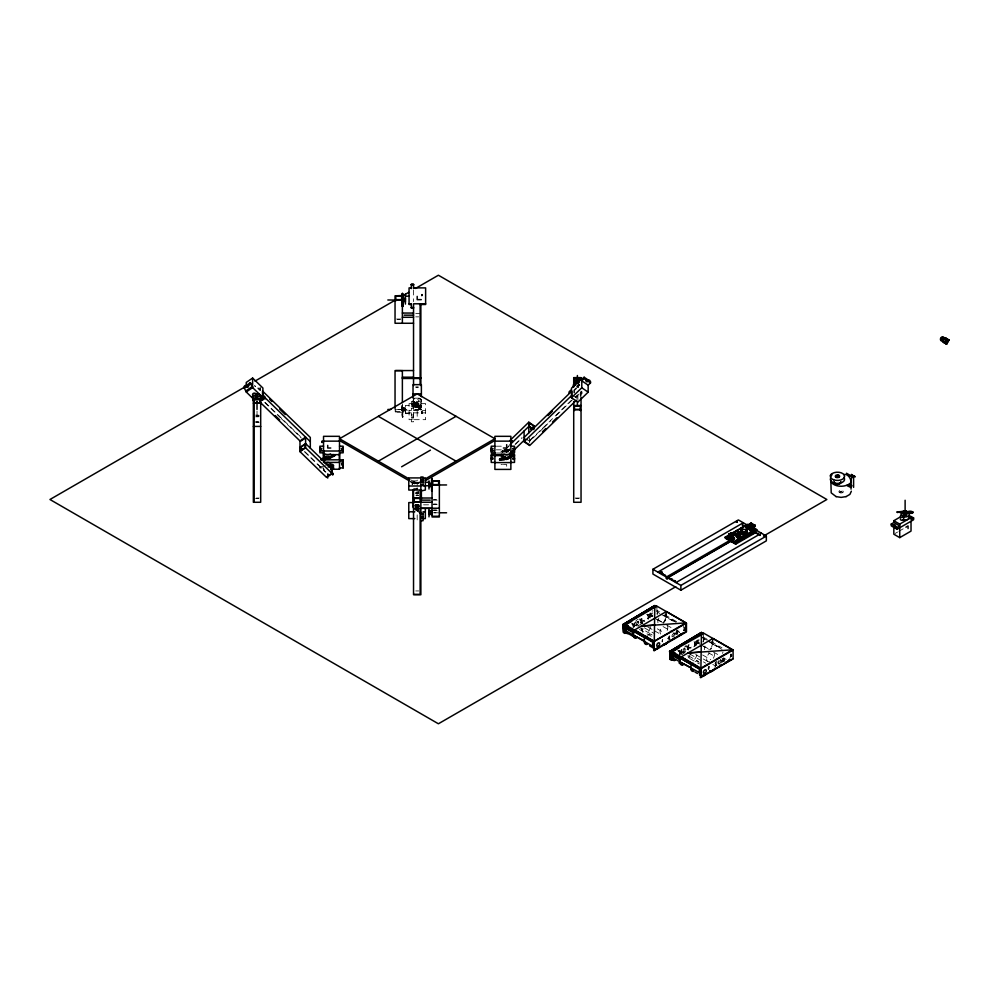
<?xml version="1.0" encoding="UTF-8"?>
<svg xmlns="http://www.w3.org/2000/svg" width="999" height="999" viewBox="0 0 999 999"><rect width="100%" height="100%" fill="white"/><g stroke="black" fill="none" stroke-linecap="round" stroke-linejoin="round"><path stroke-width="0.75" stroke-dasharray="5 3.75" d="M323.539 469.23L323.539 467.919L319.88 467.919L319.88 465.172M402.185 410.177L402.372 402.21M402.734 407.692C405.194 428.758 397.702 408.291 405.407 410.751M402.372 417.17L402.734 415.971M402.372 415.06L402.372 414.86M402.372 413.636L402.372 412.974M402.372 407.854L405.407 408.104M402.372 405.969L402.372 405.369M402.372 415.984L402.734 416.908L402.734 411.438M402.734 413.024L402.734 413.648M402.734 408.204L402.734 407.517M402.734 414.523L402.734 415.072M413.361 402.647L414.11 401.835L417.807 404.67L415.284 405.756L413.274 402.135L417.769 405.082M414.36 402.659L413.736 401.773M415.047 403.496C413.261 401.948 416.958 405.344 415.109 403.708M415.284 405.756L413.399 401.873M415.509 405.469L417.807 404.67M416.296 404.757C413.561 408.416 424.575 406.343 413.761 404.857A4.096 2.373 0 0 1 414.16 401.985L414.972 401.586A4.096 2.373 0 0 1 419.955 401.823L420.641 402.285A4.096 2.373 0 0 1 420.242 405.157L417.27 405.269M416.046 508.941C416.783 507.155 418.843 508.341 415.834 508.528A1.973 1.136 0 0 1 418.256 508.404M416.783 404.657L415.884 405.382A1.973 1.136 0 0 0 416.62 407.305L421.041 409.965L419.143 406.081L416.62 407.18L419.143 406.081M416.62 407.305A1.973 1.136 0 0 0 419.143 405.969L417.295 404.62M506.68 450.299L506.68 452.622L506.68 449.812M578.396 385.289L578.396 385.289A1.973 1.611 0 0 0 579.083 384.715M417.807 404.97L416.296 405.057A1.973 1.136 0 0 0 415.547 406.68A1.973 1.136 0 0 0 418.419 406.98A1.973 1.136 0 0 0 418.668 405.294L416.246 405.119L416.396 407.654L413.024 407.654L413.024 397.602M508.791 450.437L509.478 450.537A4.096 2.373 0 0 0 504.458 450.262L502.672 451.748M656.905 611.263L657.729 611.738L657.192 612.637A5.544 3.197 -60.1 0 1 656.93 613.935M712.437 639.348L712.412 644.492A5.544 3.197 -60.1 0 1 710.027 649.475M731.817 654.457L731.28 655.356A5.544 3.197 -60.1 0 1 731.018 656.655M419.592 511.95L417.27 509.44M412.724 484.527C411.713 480.407 412.55 485.526 412.737 483.703M411.988 482.992L412.724 482.617M412.013 484.527L412.737 483.341M417.033 406.181L416.571 406.406M417.058 405.719L417.944 406.343L413.836 402.122M417.382 387.587C413.961 387.075 419.505 388.611 417.382 386.738M416.633 387.587L416.633 386.738M421.678 412.337C422.664 408.366 421.453 417.894 422.402 411.413M421.678 413.486L422.415 413.486M422.39 412.949L421.778 412.237M416.271 495.741L418.319 495.467M417.919 509.64C415.996 510.951 417.644 507.992 416.571 509.727M417.445 509.627L417.033 508.991M578.396 387.55L578.821 385.027M416.371 402.747L415.534 403.571L416.371 404.408L418.868 403.571L416.371 402.747L416.371 406.805M418.868 506.905C416.358 503.084 413.973 511.451 417.919 510.202A1.611 0.924 0 0 0 418.269 510.202M418.094 507.455C413.049 506.131 418.406 514.223 418.356 507.255M581.693 392.307C580.644 390.684 582.492 393.606 580.694 392.932M415.422 405.706L415.372 405.931A1.836 1.061 0 0 0 417.195 406.993A1.836 1.061 0 0 0 419.031 405.931L419.031 402.947A1.836 1.061 0 0 1 417.195 403.996A1.836 1.061 0 0 1 415.372 402.947L414.373 402.31M416.146 504.532C414.36 508.541 418.244 503.708 418.007 506.58M419.318 408.129C417.594 406.431 421.016 410.077 419.43 408.304M418.643 408.017L419.355 407.792M419.368 408.029L418.643 407.779M419.318 408.753L420.055 408.466L419.33 408.504M421.141 409.528L420.067 409.59L420.729 409.353M420.766 409.303L416.62 406.88M414.373 403.384L415.109 403.097M415.06 403.808L415.784 403.821M415.06 404.108L415.784 404.12M418.032 402.747L418.007 407.654L418.082 406.094M418.019 509.665L416.458 509.253M508.853 450.574L509.49 450.087M577.01 387.15L577.709 387.15L577.097 386.8M421.678 412.187L422.39 412.187L421.678 412.1M413.024 405.856L417.332 406.231M416.745 509.74L417.794 509.428L417.107 509.253M418.256 504.532L417.919 510.339L415.759 510.314M414.373 402.609L413.761 401.873A4.096 2.373 0 0 1 414.16 399.001L414.972 398.601A4.096 2.373 0 0 1 419.955 398.826L420.641 399.3M505.244 451.948L507.729 451.585A1.611 1.311 0 0 0 505.219 452.01M664.11 622.377A6.269 3.609 -60.1 0 1 663.586 622.976L663.398 622.552A5.544 3.197 -60.1 0 0 665.771 617.569L665.809 612.424M504.483 450.062L502.272 452.21L502.272 449.388M505.594 448.988L508.903 445.766M505.044 450.025L502.834 452.172L502.834 449.912M506.143 448.951L509.465 445.729M509.527 449.712L506.381 451.91M515.059 444.343L521.69 437.899M515.621 444.305L522.252 437.862M529.607 440.472L533.379 436.8M571.378 400.324L529.133 441.346L525.774 439.036M543.044 428.359L529.695 441.308L526.898 439.385M544.155 427.272L550.824 420.791M556.381 415.397L574.163 398.126M575.274 397.04L577.497 394.892L577.497 397.702M580.207 392.744L581.143 391.833M575.536 397.44L582.005 391.171M580.581 394.667L582.542 392.757M578.334 385.077C580.269 384.053 576.473 389.573 577.085 385.302M707.529 641.046L722.577 649.15M418.156 492.082L416.246 492.082M418.356 509.64L416.308 508.741M412 482.704L412.187 483.404M506.456 450.949L507.967 451.56L506.456 450.949L509.677 448.638M506.456 451.161L509.677 448.851M578.945 383.504L578.658 386.538M839.697 492.682A2.198 1.274 0 0 0 843.256 491.895A2.198 1.274 0 0 0 840.309 490.509A2.198 1.274 0 0 0 839.697 492.682L842.482 490.709M503.646 452.072L504.458 451.511A4.096 3.347 0 0 1 508.553 451.336M417.769 509.89L416.995 509.028L417.57 509.977M422.29 412.237L421.853 413.136L421.678 411.488M422.227 412.899L421.865 413.224M641.845 630.881L641.845 627.872L641.333 631.168L641.333 628.621M688.473 657.804L687.961 655.544M632.792 627.11L652.697 615.571M638.324 625.699L643.631 622.614M679.42 654.033L699.325 642.494M682.305 654.158L684.964 652.622M416.021 406.643C421.103 404.245 415.234 406.468 416.77 402.647M410.502 479.72L417.195 483.591L419.88 482.042M895.079 533.491L897.589 532.042M898.85 531.318L903.87 528.421M706.817 640.072L703.021 638.461L706.305 640.347M418.519 510.364L416.595 510.177L418.544 509.902M416.783 508.928L416.333 509.627M255.294 386.301C253.771 387.325 256.805 386.338 254.345 385.389M416.608 406.306L417.657 405.994M416.645 509.627L417.694 509.315M416.371 508.466L418.381 508.616L415.759 509.802M417.832 405.706L418.643 405.794A1.611 0.924 0 0 1 417.957 407.043A1.611 0.924 0 0 1 415.784 406.643A1.611 0.924 0 0 1 416.483 405.394L416.87 405.157M417.058 405.569L416.446 406.456M418.094 510.089L418.106 510.377A1.973 1.136 0 0 0 418.519 510.214L415.734 510.139M421.678 294.405L422.39 294.355L421.853 295.904M422.127 295.904L422.415 294.293L421.778 294.38M415.934 504.645L419.955 505.144M406.668 409.453L402.185 409.578M416.87 405.307L418.643 405.644A1.611 0.924 0 0 1 417.957 406.893A1.611 0.924 0 0 1 415.784 406.493A1.611 0.924 0 0 1 416.483 405.244L416.483 405.394M417.295 404.932L416.62 405.132M402.185 408.841L405.407 408.966M402.185 409.328L405.407 409.315M398.451 409.465L402.472 409.465M415.734 313.474L420.129 313.474M415.734 316.858L418.668 316.858M396.516 319.031L400.911 319.031M397.24 319.455L400.174 319.455M414.423 398.176L421.378 398.176M413.536 401.536L411.338 401.536L411.338 410.464L409.066 410.464M411.338 403.646L409.066 403.646L409.066 419.68L411.338 419.68M413.024 403.746L425.624 403.646L425.624 419.68L413.536 419.68M411.338 404.283L413.536 404.27M409.066 405.394L405.407 405.394L405.407 413.648L409.066 413.648M411.338 405.606L421.378 405.544M421.378 405.856L418.082 406.243M414.273 405.994L420.429 406.056M411.338 406.456L413.536 406.456M413.024 407.392L421.378 407.392M418.007 407.654L421.378 407.654L421.378 399.513M402.185 407.879L405.407 407.904M411.338 408.354L413.536 408.354M402.185 408.616L405.407 408.591L402.472 408.678M402.472 409.053L405.407 409.178M396.615 409.465L405.407 409.615M405.407 409.74L402.472 409.865L405.407 409.965M413.536 409.802L420.866 409.802L420.866 399.001M402.472 410.252L409.066 410.139M402.185 410.352L405.407 410.339M413.536 410.464L425.624 410.464M402.372 411.113L405.407 410.976M395.042 411.65L402.372 411.65M409.066 412.862L411.338 412.862L411.338 421.79L413.536 421.79L413.536 397.864M413.536 412.862L425.624 412.862M405.407 413.024L409.066 413.024M405.407 413.536L409.066 413.536M411.338 414.972L413.536 414.972M255.557 415.147L258.491 415.147M256.293 415.746L259.216 415.746M256.293 416.208L259.216 416.208M255.557 416.808L258.491 416.808M411.338 416.87L413.536 416.87M411.338 417.719L413.536 417.719M411.338 419.056L413.536 419.043M255.557 421.59L258.491 421.59M256.293 422.19L259.216 422.19M255.557 422.614L258.491 422.614M496.341 446.191L502.147 446.191M496.341 449.837L509.403 449.837M496.341 453.022L502.147 453.022M503.396 464.535L506.68 464.535L506.68 466.908M323.539 466.645L319.88 466.645L319.88 467.919M413.087 480.906L417.195 480.906L417.195 480.069M410.289 481.968L419.355 481.968M413.536 482.467L420.866 482.467M414.273 483.166L420.129 483.166M413.024 483.591L419.98 483.591M415.809 492.807L418.593 492.807M415.809 493.456L418.593 493.456M415.809 495.254L418.593 495.254M256.293 498.051L259.216 498.051M575.187 498.051L579.582 498.051M255.557 498.476L258.491 498.476M575.911 498.476L578.846 498.476M433.491 499.425L436.426 499.425M432.767 500.137L437.162 500.137M433.491 503.996L436.426 503.996M432.767 504.42L437.162 504.42M423.539 504.832L428.908 504.832M415.809 506.318L419.98 506.318M415.734 507.667L418.668 507.667M413.973 509.378L417.195 509.378M433.491 509.877L436.426 509.877M432.767 510.589L437.162 510.589M433.391 512.787L437.787 512.787M415.734 590.946L418.668 590.946M434.34 512.774L435.951 512.787M420.317 409.44L414.273 409.378L414.273 398.276M416.446 406.306C419.243 407.355 415.821 405.894 416.396 407.654M578.933 384.677L579.857 385.102M839.385 490.896L842.794 492.495M416.758 509.977L416.358 509.215A4.096 2.373 0 0 0 418.469 509.153M507.529 451.024L508.216 451.448M656.98 610.339L659.477 611.775M676.648 621.628L664.485 614.647A5.532 3.184 -60.1 0 1 662.749 623.214M703.608 637.262L707.367 639.41M711.126 641.57L721.927 647.777M663.86 615.259L677.147 622.914M674.737 621.528L665.784 616.957L665.784 613.96M708.041 640.771L720.167 647.764M657.217 612.012L659.677 613.423M660.901 614.123L676.635 623.201M712.412 643.88L722.065 649.425M651.173 615.771L651.935 616.208M657.08 619.205L663.211 622.727M676.723 630.519L679.395 632.055M651.823 616.508L647.777 614.185A5.532 3.184 -60.1 0 1 648.388 619.268M657.23 619.617L663.985 623.488M666.683 625.037L671.69 627.921M697.801 642.694L698.563 643.131M703.708 646.128L709.839 649.65M654.795 618.256L663.373 623.189M676.885 630.981L679.57 632.517M699.812 644.205L694.405 641.108A5.532 3.184 -60.1 0 1 695.029 646.203M701.161 644.992L709.265 649.637M713.323 651.972L719.58 655.556M723.513 657.904L726.198 659.44M647.414 614.81L647.102 614.635A4.808 2.772 -60.1 0 1 647.652 619.055M663.036 626.56L672.489 631.992M673.838 632.767L677.896 635.089M708.316 652.709L715.072 656.593M720.479 659.69L724.525 662.012M674.487 633.503L673.726 633.066A2.085 1.199 -60.1 0 1 673.738 635.464A2.085 1.199 -60.1 0 1 671.653 636.675A2.085 1.199 -60.1 0 1 671.653 634.278M720.354 659.989L721.128 660.426M718.293 663.598L719.055 664.035M640.484 619.143L645.491 622.015M657.342 628.833L664.098 632.704M687.112 646.066L690.871 648.226M702.634 654.982L710.739 659.627M642.32 622.976L642.619 623.151A4.808 2.772 -60.1 0 1 643.319 616.57M647.664 626.873L653.071 629.982M654.42 630.756L661.176 634.627M667.432 638.224L669.942 639.66M695.654 654.582L707.816 661.563M712.811 664.435L715.321 665.871M637.999 621.703A2.085 1.199 -60.1 0 1 637.337 624.924A2.085 1.199 -60.1 0 1 635.551 623.888A2.085 1.199 -60.1 0 1 637.999 621.703L638.761 622.14M684.627 648.626A2.085 1.199 -60.1 0 1 683.978 651.847A2.085 1.199 -60.1 0 1 682.18 650.811A2.085 1.199 -60.1 0 1 684.627 648.626L685.401 649.063M644.355 627.809L654.407 633.578M703.408 661.862L705.769 663.224M689.735 654.008L701.048 660.501M635.926 625.312L636.688 625.749M632.542 623.538L636.6 625.874M637.949 626.648L651.46 634.402M683.316 652.672L679.17 650.461A5.532 3.184 -60.1 0 1 680.182 654.233M688.636 655.893L698.089 661.326M639.422 629.445L651.286 636.301M679.919 652.846L682.367 654.258M689.822 658.578L699.275 663.998M701.985 637.287L703.533 638.186M410.502 481.518L415.859 484.602M731.305 654.732L732.08 655.182M416.308 405.419L418.094 406.518L418.094 404.133M573.576 396.004L576.935 398.314L576.935 394.93M505.069 449.9L507.879 451.823M503.958 449.55L507.43 452.085M416.595 510.477L420.192 513.249M415.384 506.118L417.782 507.967M414.173 505.494L417.782 508.266M415.109 403.396L414.373 403.084M420.092 409.34L420.129 398.276M415.759 509.952L416.733 510.289M578.184 384.815L579.045 385.539M265.247 402.485L300.824 437.025M264.685 402.447L280.244 417.557M281.356 418.643L301.373 438.074M304.97 451.735L325.974 472.14M304.408 451.698L325.424 472.102M417.532 406.456L416.833 405.669L417.332 406.518M508.016 451.723L508.229 452.122A1.661 0.962 0 0 0 506.68 451.286A1.661 0.962 0 0 0 505.069 451.998M419.143 406.381L421.153 409.403M421.066 409.203L421.041 409.965M417.644 407.192L417.632 404.508M712.949 639.747L712.949 643.581A6.269 3.609 -60.1 0 1 710.739 649.3M703.533 633.666L703.546 641.845M666.321 611.538L666.283 616.683A6.269 3.609 -60.1 0 1 664.585 621.728M656.905 606.73L656.905 614.922M402.36 410.776L402.372 417.594M581.043 391.146L581.043 396.203M580.307 393.531L580.307 396.615M578.483 383.391L578.334 386.775M577.897 395.154L577.897 400.736M577.872 384.952L577.872 386.65M577.447 385.027L577.447 386.725M529.607 437.887L529.695 445.542M502.997 454.208L502.609 451.186A1.836 1.061 0 0 0 500.786 452.11A1.836 1.061 0 0 0 502.135 453.271M502.509 464.535L501.048 464.535M421.678 294.293L421.665 295.879M418.868 403.571L418.818 406.256M418.469 403.409L418.469 405.794M418.381 402.897L418.294 407.23L416.108 407.23L416.046 403.221M418.294 491.758C419.992 494.905 414.41 494.905 416.108 491.758M418.294 504.37L418.306 508.891A1.611 0.924 0 0 0 415.834 509.015M418.131 386.738L418.131 387.587M418.007 491.346C419.842 494.468 414.56 494.468 416.396 491.346M417.632 507.829L417.632 510.227M417.582 402.859L417.582 405.244M417.582 506.181L417.582 508.578M417.245 404.333L417.245 406.718M417.22 505.869L417.22 511.263M417.182 402.547L417.195 417.932M417.195 483.591L417.195 485.377M417.157 506.143L417.195 521.253M416.82 404.295L416.82 406.693M416.82 507.617L416.945 510.027M416.77 505.969L416.77 508.366M416.371 506.068L416.371 510.127M416.108 504.37L416.108 506.156M415.896 386.738L415.896 387.587M415.934 403.746L415.934 406.131M415.596 403.321L415.596 405.719M415.534 405.969L415.422 402.709L420.242 402.172A4.096 2.373 0 0 0 421.103 399.862M413.536 290.035L413.536 301.611M413.099 400.711L413.099 403.696M402.372 404.046L402.372 412.262L395.042 412.262L395.042 409.215M402.185 407.542L402.185 411.451M401.635 405.631L401.635 412.2M395.779 409.153L395.779 412.2M257.018 411.113L257.018 415.184M501.311 453.259A1.836 1.498 0 0 1 502.135 452.872M578.758 384.553A1.611 1.311 0 0 1 578.171 385.027M504.732 452.172A1.973 1.611 0 0 1 508.304 451.56M576.81 386.501A1.661 1.361 0 0 1 578.746 387M419.43 505.894A4.096 2.373 0 0 1 416.346 506.231M418.643 504.395A1.661 0.962 0 0 1 415.759 504.395M324.675 470.179A4.096 3.347 0 0 1 323.701 468.631M703.046 642.182A5.544 3.197 -60.1 0 0 703.82 639.56L704.37 638.661A6.269 3.609 -60.1 0 1 703.771 641.558M731.78 655.144A6.269 3.609 -60.1 0 1 731.48 656.605M722.976 652.047A5.544 3.197 -60.1 0 1 722.464 653.371M695.329 661.6A5.532 3.184 -60.1 0 1 699.238 663.848M677.809 650.699A4.808 2.772 -60.1 0 1 679.395 654.195M678.109 650.873A4.808 2.772 -60.1 0 1 679.695 654.37M723.089 658.428A5.532 3.184 -60.1 0 1 722.702 662.087M715.559 665.147A5.532 3.184 -60.1 0 1 715.946 661.5M714.335 653.408A5.532 3.184 -60.1 0 1 712.524 659.54M709.565 661.713A5.532 3.184 -60.1 0 1 706.668 659.028A5.532 3.184 -60.1 0 1 709.552 652.984M722.14 658.279A4.608 2.647 -60.1 0 1 722.14 662.037M717.032 665.784A4.608 2.647 -60.1 0 1 716.508 661.538M720.591 660.202A2.085 1.199 -60.1 0 1 719.705 663.211M719.33 663.486A2.085 1.199 -60.1 0 1 717.906 663.049A2.085 1.199 -60.1 0 1 718.593 660.751M720.466 660.364A2.085 1.199 -60.1 0 1 721.54 661.151A2.085 1.199 -60.1 0 1 720.828 663.261M719.355 664.123A2.085 1.199 -60.1 0 1 718.668 662.612A2.085 1.199 -60.1 0 1 720.079 660.526M688.274 650.124A5.532 3.184 -60.1 0 1 688.885 644.318M694.043 641.733A4.808 2.772 -60.1 0 1 694.58 646.153M688.711 649.575A4.808 2.772 -60.1 0 1 689.947 643.493M694.28 642.057A4.808 2.772 -60.1 0 1 693.743 647.115M688.411 649.4A4.808 2.772 -60.1 0 1 688.948 644.343M702.984 637.112A5.532 3.184 -60.1 0 1 702.984 641.633M696.228 645.554A5.532 3.184 -60.1 0 1 696.852 639.747M711.738 642.145A5.532 3.184 -60.1 0 1 710.314 649.138M704.595 649.725A5.532 3.184 -60.1 0 1 704.982 646.066M696.803 644.855A4.608 2.647 -60.1 0 1 698.763 638.199M699.225 643.194A2.085 1.199 -60.1 0 1 698.139 642.182A2.085 1.199 -60.1 0 1 699.225 639.909M699.225 642.32A2.085 1.199 -60.1 0 1 697.377 641.745A2.085 1.199 -60.1 0 1 699.225 639.035M731.056 653.858A5.532 3.184 -60.1 0 1 731.056 656.206M723.513 660.576A5.532 3.184 -60.1 0 1 723.513 658.241M730.556 654.308A4.808 2.772 -60.1 0 1 729.682 658.603M724.35 660.888A4.808 2.772 -60.1 0 1 724.013 658.104M730.856 654.482A4.808 2.772 -60.1 0 1 730.868 656.505M724.312 660.314A4.808 2.772 -60.1 0 1 724.312 658.279M685.364 645.916A5.532 3.184 -60.1 0 1 687.737 651.161M680.594 654.22A5.532 3.184 -60.1 0 1 682.404 648.089M696.89 654.869A5.532 3.184 -60.1 0 1 693.119 660.401M689.223 658.154A5.532 3.184 -60.1 0 1 690.359 654.308M684.352 647.102A4.608 2.647 -60.1 0 1 687.175 651.111M681.543 654.382A4.608 2.647 -60.1 0 1 683.516 647.727M684.352 652.559A2.085 1.199 -60.1 0 1 682.904 651.56A2.085 1.199 -60.1 0 1 684.615 649.05A2.085 1.199 -60.1 0 1 685.776 650.486M685.626 650.986A2.085 1.199 -60.1 0 1 685.089 651.91M715.409 662.537A5.532 3.184 -60.1 0 1 715.808 665.734M708.141 669.018A5.532 3.184 -60.1 0 1 708.653 666.458M714.972 663.086A4.808 2.772 -60.1 0 1 714.972 667.007M708.766 669.667A4.808 2.772 -60.1 0 1 709.103 666.495M715.272 663.261A4.808 2.772 -60.1 0 1 715.272 667.182M708.953 668.893A4.808 2.772 -60.1 0 1 709.402 666.67M657.729 611.738A6.269 3.609 -60.1 0 1 657.142 614.635M684.377 629.732A5.544 3.197 -60.1 0 1 684.153 630.394M647.689 635.426A5.532 3.184 -60.1 0 1 652.472 635.839M632.754 625.237A4.808 2.772 -60.1 0 0 631.88 623.988L632.18 624.163A4.808 2.772 -60.1 0 1 633.179 626.361M631.73 623.289A5.532 3.184 -60.1 0 1 633.553 627.31M676.46 631.505A5.532 3.184 -60.1 0 1 676.46 633.841M669.318 639.085A5.532 3.184 -60.1 0 1 668.793 637.137M667.307 625.624A5.532 3.184 -60.1 0 1 666.695 631.43M660.551 634.053A5.532 3.184 -60.1 0 1 661.987 627.06M643.019 623.189A4.808 2.772 -60.1 0 1 643.019 616.395M675.824 632.067A4.608 2.647 -60.1 0 1 675.824 634.015M669.879 638.373A4.608 2.647 -60.1 0 1 669.555 635.714M673.076 633.89A2.085 1.199 -60.1 0 1 674.612 633.591A2.085 1.199 -60.1 0 1 674.725 635.414M674.188 636.338A2.085 1.199 -60.1 0 1 673.838 636.725M672.19 636.887A2.085 1.199 -60.1 0 1 672.714 634.265M641.633 623.201A5.532 3.184 -60.1 0 1 642.257 617.394M646.703 614.597A4.808 2.772 -60.1 0 1 647.951 619.23M649.213 617.769A5.532 3.184 -60.1 0 1 650.212 612.824M657.966 622.802A5.532 3.184 -60.1 0 1 658.978 617.844M650.162 617.919A4.608 2.647 -60.1 0 1 651.348 612.1M652.135 611.276A4.608 2.647 -60.1 0 1 652.971 610.651M652.971 616.108A2.085 1.199 -60.1 0 1 651.51 615.259A2.085 1.199 -60.1 0 1 652.971 612.712M652.946 615.022A2.085 1.199 -60.1 0 1 650.749 614.822A2.085 1.199 -60.1 0 1 652.946 612.075M684.415 629.283A5.532 3.184 -60.1 0 1 684.028 630.594M676.885 633.653A5.532 3.184 -60.1 0 1 677.272 630.007M683.591 626.635A4.808 2.772 -60.1 0 1 683.591 630.556M677.372 633.216A4.808 2.772 -60.1 0 1 677.372 631.181M683.89 626.798A4.808 2.772 -60.1 0 1 684.34 628.496M684.228 629.582A4.808 2.772 -60.1 0 1 683.89 630.731M677.684 633.391A4.808 2.772 -60.1 0 1 678.021 630.219M639.672 618.893A5.532 3.184 -60.1 0 1 641.108 624.238M633.953 627.297A5.532 3.184 -60.1 0 1 634.964 622.352M635.776 621.166A5.532 3.184 -60.1 0 1 637.724 619.43M650.386 626.698A5.532 3.184 -60.1 0 1 646.49 633.478M642.719 632.33A5.532 3.184 -60.1 0 1 643.106 628.671M634.59 626.735A4.608 2.647 -60.1 0 1 638.149 619.967A4.608 2.647 -60.1 0 1 640.534 624.188M636.45 625.524A2.085 1.199 -60.1 0 1 637.225 622.639A2.085 1.199 -60.1 0 1 639.173 622.814A2.085 1.199 -60.1 0 1 637.724 625.636M669.168 636.475A5.532 3.184 -60.1 0 1 669.168 638.811M668.681 636.912A4.808 2.772 -60.1 0 1 668.681 638.935M662.012 641.795A4.808 2.772 -60.1 0 1 662.462 639.572M668.98 637.087A4.808 2.772 -60.1 0 1 668.98 639.11M662.312 641.97A4.808 2.772 -60.1 0 1 662.774 639.747M416.021 401.261A1.661 0.962 0 0 0 418.806 400.836A1.661 0.962 0 0 0 416.77 399.65A1.661 0.962 0 0 0 416.021 401.261"/><path stroke-width="1.5" d="M323.539 459.677L323.539 452.859L319.88 452.809L319.88 446.191L323.539 446.191M329.658 458.054C335.589 452.872 337.038 455.769 329.658 458.054L329.183 456.93A1.973 1.136 0 0 1 328.871 458.653A1.973 1.136 0 0 1 325.986 458.241L326.074 457.105M333.092 454.495A1.836 1.061 0 0 1 333.491 455.644C334.178 456.181 333.479 455.844 334.028 455.144M334.553 455.919L334.378 455.169M330.806 469.23L339.51 469.23L339.51 461.101L343.169 461.101L343.169 459.827L321.104 459.827M339.51 459.677L339.51 452.859L343.169 452.809L343.169 446.191L339.51 446.191M342.445 463.611C339.885 466.146 344.83 464.198 341.383 463.012M339.51 469.23L339.51 467.919L343.169 467.919L343.169 459.827M402.372 305.469L402.372 301.236L405.407 301.061M402.372 293.531L402.734 299.675L402.372 293.319M402.734 299.675C401.898 293.956 403.209 316.546 402.372 301.236M402.734 303.172L402.734 303.446M402.734 298.339L402.734 293.531M402.734 296.703L402.372 297.115M402.734 295.517L402.734 295.329M431.668 511.051L432.03 510.489L431.668 511.163M431.668 490.784C431.331 478.771 432.654 494.555 431.668 490.197M431.668 482.954C431.768 470.042 431.955 489.185 432.03 482.942M432.03 515.109L432.03 513.786M432.217 484.94L432.217 483.391M508.416 456.905L508.616 458.191L507.092 458.991M509.902 456.056L513.586 455.419L507.579 458.878M513.586 455.719L512.4 456.019L512.949 455.157M513.374 455.994L513.411 455.219M672.464 639.397L685.951 631.568L685.951 627.971M906.667 511.725L906.705 511.963A1.611 0.924 0 0 1 905.094 512.899A1.611 0.924 0 0 1 903.483 511.963A1.611 0.924 0 0 1 905.106 511.038L906.305 511.463L905.106 511.188A1.611 0.924 0 0 0 903.483 512.112A1.611 0.924 0 0 0 905.094 513.049A1.611 0.924 0 0 0 906.705 512.112C912.587 508.978 916.757 515.047 906.468 512.962C907.941 511.738 905.519 510.002 907.005 512.262A1.973 1.136 0 0 1 903.695 512.774A1.973 1.136 0 0 1 904.595 510.864L906.143 510.964M906.568 511.176L905.618 511.013A1.973 1.136 0 0 0 903.146 511.913A1.973 1.136 0 0 0 904.919 513.249A1.973 1.136 0 0 0 907.08 512.125L906.53 511.301M907.005 512.724L907.03 511.675M912.137 512.824L911.65 512.025L912.849 512.3L903.945 511.525L903.67 515.084L906.568 515.084L906.73 511.963M912.686 512.712L912.574 511.9M912.774 512.662L912.786 512M331.293 471.715C335.477 474.675 330.382 474.85 332.442 473.613M332.792 474.525L332.854 473.813M402.372 295.966L402.372 295.329M402.372 294.705L402.372 294.006L402.372 323.264M402.372 306.069L402.734 305.195L402.734 305.894M402.734 294.705L402.734 294.118M431.668 514.872L431.668 513.773M432.03 490.884L432.03 490.359M257.28 395.242L257.018 394.368M402.372 306.368L402.372 301.598M431.668 482.155L431.668 480.332M431.668 479.045L431.668 484.602M432.03 482.155L432.03 480.332M432.043 484.602L432.03 478.284M402.185 301.948L402.185 300.637M431.668 491.033L432.03 486.788M257.005 402.372L257.018 400.974L257.018 409.428M421.016 513.261L421.041 512.499L420.192 513.249M587.949 379.857C588.236 383.878 584.203 381.031 586.713 378.996L584.128 377.235L581.78 379.52L581.78 378.209L571.503 388.186L571.503 389.498L569.143 391.795L569.143 393.057L571.503 390.771L571.503 397.752L577.897 402.135L588.161 392.157L588.161 385.177L590.521 382.892L590.521 381.618C588.886 377.884 587.562 381.968 585.826 380.194M402.185 301.773L402.185 298.002M513.586 455.494L508.653 457.48M664.597 574.937L663.86 575.087L664.859 574.812M327.197 457.842C327.709 459.765 331.094 456.081 327.722 457.629L330.769 457.717M332.917 474.338L331.281 471.928M325.786 458.116L325.824 457.08L321.029 459.153M851.036 489.123L851.061 479.07M851.672 475.224C852.871 475.199 856.742 476.56 851.473 477.097M854.482 476.336C856.218 478.808 854.033 473.101 852.284 477.697M661.338 573.551L661.9 573.401M577.647 378.758L577.035 378.259L577.709 378.396M577.035 380.756L577.747 380.894L577.035 380.969M577.072 380.906L577.297 381.044M851.348 491.221L849.899 494.393L846.066 496.615M257.267 395.454L256.693 395.092L257.367 395.529M256.643 396.715L257.38 396.503M733.965 533.99L735.289 533.978L733.99 533.841M735.726 535.002L736.4 535.227M737.537 536.051L738.823 535.914M738.211 536.263L737.562 535.901M738.935 536.863L740.259 536.85L738.96 536.713M575.936 382.967L577.909 382.317L575.936 382.967C574.263 378.658 579.432 376.698 576.785 378.134M255.594 399.862L256.943 394.443L258.466 399.662M327.197 458.529C312.225 459.64 329.832 461.638 326.336 457.23M507.779 458.553L508.304 457.767M913.61 517.944L911.026 519.443L911.026 517.594L899.737 524.113L899.737 525.961L893.83 522.552L891.233 524.05L891.233 525.849L893.618 527.222C893.156 522.939 897.477 525.574 894.767 527.884L897.139 529.258L913.61 519.742L913.61 517.944L911.238 516.57L909.59 517.095M893.618 527.222L895.666 526.935M903.82 514.622L903.945 513.923M906.568 515.084L905.731 513.936M903.171 512.712L903.733 511.276L903.67 513.224L897.352 511.938L903.733 511.276M904.257 511.838L905.843 512.375L904.669 511.675M655.868 648.701L655.494 649.4A6.269 3.609 -60.1 0 1 654.982 649.4M702.509 675.624L702.135 676.323A6.269 3.609 -60.1 0 1 701.61 676.335M910.713 512.212L910.002 512.499L910.676 512.262M911.538 512.162L912.262 512.175M903.67 512.924C892.931 510.414 900.311 513.661 898.051 511.713M255.357 399.163L256.219 398.439M331.768 473.638L332.442 473.826M332.455 474.063L332.305 474.662M500.162 460.002L499.95 459.165L504.745 457.092C510.177 461.688 490.509 460.239 504.745 457.392M420.079 512.724L420.754 512.837L420.129 512.687M421.116 512.824L420.079 512.425M328.571 458.017L328.209 457.292M253.247 395.866L252.947 397.577A4.096 3.347 0 0 0 253.222 398.426M733.678 534.602L735.551 533.553M735.414 533.703L733.741 534.44M738.985 535.439C740.022 536.201 734.889 536.376 738.985 535.589M738.823 537.587C737.112 537.699 743.805 534.964 738.973 537.774M738.323 537.212L740.334 536.5L740.097 535.514M508.379 458.466L508.104 456.943A1.973 1.136 0 0 1 508.416 457.205L508.616 457.617M741.545 529.92L741.033 532.792L741.221 532.017M741.033 530.756L741.221 529.982M741.033 531.268L741.221 530.494M741.033 531.78L741.221 530.993M741.033 532.28L741.221 531.505M577.647 378.122L577.572 378.284M493.019 457.979L491.233 458.404M257.33 396.353L256.693 396.353M256.656 397.814L257.355 397.752L256.693 398.039M946.165 343.881L948.538 339.76M945.666 343.594L946.677 344.18L949.05 340.047L945.653 338.087L946.665 338.673M331.156 469.755L331.73 467.232L329.945 465.122A4.096 3.347 0 0 0 325.849 464.947M324.063 454.158A4.096 2.373 0 0 0 324.275 456.531L324.975 456.993A4.096 2.373 0 0 0 329.945 457.23L331.73 455.731M740.209 535.576L740.808 535.988M850.786 485.839C848.101 484.04 852.297 487.362 849.425 486.051M904.482 511.613L904.257 512.25M897.939 512L903.733 511.575M332.492 456.081L332.217 455.794M585.864 379.508L586.713 378.996M328.172 457.467C329.495 458.828 325.337 458.803 325.824 457.08M326.149 458.066L326.623 457.03M507.542 458.017L505.806 457.992M729.482 537.075L729.158 533.691L728.833 537.075M727.784 535.576L727.784 536.138M730.793 533.316C729.757 531.406 729.757 542.744 730.793 540.834M730.419 534.053L730.094 534.84M730.744 534.94L730.793 537.837M731.655 533.941L731.73 533.291L732.117 538.598M731.468 534.065L732.117 534.065M733.054 532.529L733.054 533.104M734.365 531.78L734.365 532.342M735.689 531.018L735.689 531.58M733.428 537.837L733.428 534.827L732.617 534.727M737 530.257L737 530.819M738.398 530.519C737.761 528.746 739.997 531.306 735.689 532.055M729.158 540.459L729.158 539.885M739.635 528.733L739.635 529.308M740.946 527.984L740.946 528.546M742.257 527.222L742.257 527.784M743.581 526.461L743.581 527.022M744.892 525.699L744.892 526.261M746.203 524.937L746.203 525.499M731.88 540.946L731.792 541.97L731.705 540.946M735.351 540.509L735.764 541.158L736.013 540.509M736.675 539.747L737.324 539.747M737.986 538.985L738.636 538.985M739.297 538.224L739.959 538.224M740.621 537.474L741.27 537.474M741.932 536.713L742.344 537.362L742.582 536.713M743.905 536.363L743.581 535.576L743.905 538.948M744.567 535.189L744.979 535.839L745.217 535.189M745.878 534.428L746.528 534.428M747.202 533.666L747.851 533.666M748.513 532.917L749.163 532.917M749.824 532.155L750.486 532.155M751.148 531.393L751.56 532.042L751.797 531.393M752.459 530.631L752.871 531.281L753.109 530.631M753.77 529.87L754.008 530.519L754.432 529.87M256.693 396.653L257.38 396.715M728.783 535.601L729.432 535.601M737.499 533.828L738.998 532.055L741.133 533.291L739.71 535.102L737.424 533.541M747.677 525.349L746.94 524.925L748.101 524.925M743.905 536.463L743.256 535.951M510.014 440.459L528.808 422.202L534.415 426.049M510.014 444.692L528.808 426.436L533.291 429.508M530.531 429.308L533.853 426.098L529.37 423.014L529.37 426.398L532.729 428.708M571.503 397.752L581.78 387.762L581.78 380.794L584.128 378.496L584.128 377.235M524.088 437.462L571.89 391.034L571.89 395.267L524.088 441.683L529.695 445.542L576.386 400.199M548.001 415.596L552.447 411.276M576.298 388.224L574.188 390.272L574.188 392.644M512.3 451.76L510.089 453.908A4.096 2.373 0 0 1 509.727 456.83L508.916 457.23A4.096 2.373 0 0 1 503.933 456.993L502.784 455.969M514.51 449.612L524.463 439.947M542.482 431.78L545.816 428.534M552.484 422.053L556.93 417.744M735.564 535.801C734.39 535.876 740.496 533.354 735.102 535.364M665.821 575.786L665.509 575.611M906.568 512.687L903.508 512.462L906.418 512.175L906.368 514.822M700.923 668.768L681.243 656.892L712.949 638.461L733.091 650.074L733.104 658.791L700.749 677.584L700.224 668.581L669.792 651.41L670.129 659.415L671.69 660.314L671.678 652.122L679.445 647.627M341.483 450.074L343.169 449.925M505.506 456.955L505.219 458.504L506.118 458.841M836.113 496.615L831.205 492.869L830.831 480.332A10.252 5.919 0 0 0 846.215 485.464C855.806 484.315 848.238 472.49 843.955 474.662M895.666 527.572L894.767 527.884M576.111 383.092L578.084 382.729M904.345 511.863L905.556 511.276L905.968 512.1M905.843 512.225L905.094 512.475L905.244 511.638M326.111 457.879L326.536 456.955L328.896 458.316M901.523 512.25L900.898 512.087L901.585 512.499M503.084 458.641L503.009 458.903M260.514 399.175C260.876 401.835 260.464 399.775 265.259 398.551L265.259 397.29L262.899 394.992L262.899 388.024L252.622 378.047L246.241 382.43L246.241 386.613M248.626 385.227C247.777 388.087 244.967 383.129 243.881 387.113L246.241 391.983L253.434 398.976M246.453 385.352C246.166 389.385 250.2 386.526 247.69 384.503L250.274 382.729L252.622 385.015L252.622 378.047M243.881 388.386L246.453 386.613M247.69 385.764L250.274 384.003L250.274 382.729M246.703 387.225L248.389 386.076M246.241 390.671L252.622 386.288L250.274 384.003M246.241 391.983L252.622 387.6L252.622 386.288M260.352 399.338L262.899 397.577L262.899 396.266L265.259 398.551M301.024 441.034L305.507 437.949M299.987 447.402L305.594 443.556L332.13 469.33L332.13 473.551L326.523 477.41L299.987 451.635L299.987 440.959L305.594 437.112L305.594 447.789L332.13 473.551M300.549 447.44L305.032 444.368L305.032 447.752L300.549 450.824L300.549 447.44L302.759 449.587M299.987 451.635L305.594 447.789M328.471 457.979L327.098 458.204M327.085 476.598L330.444 474.288M750.174 525.624L751.885 524.213L749.662 525.624M646.915 644.467A6.269 3.609 -60.1 0 1 644.18 641.333L644.555 636.9L653.146 641.833L653.309 646.528A5.544 3.197 -60.1 0 0 653.796 647.926M644.717 641.008L633.341 635.089L633.216 630.981L652.634 642.145L652.759 646.253A6.269 3.609 -60.1 0 0 653.683 648.838M693.756 671.353L693.543 671.39A6.269 3.609 -60.1 0 1 690.809 668.256L691.183 663.823L699.775 668.756L699.912 672.864L700.736 673.338L671.94 657.392L671.877 655.044L680.419 659.34L679.982 662.012A6.269 3.609 -60.1 0 0 682.717 665.147L682.929 665.109M691.345 667.931L679.982 662.012L679.844 657.904L699.263 669.068L699.4 673.176A6.269 3.609 -60.1 0 0 700.699 676.048M491.233 457.08L491.958 456.843L491.958 458.641M491.233 458.354L493.056 459.016L491.233 459.677M514.522 458.404L512.724 457.979M514.522 459.677L512.687 459.016L514.522 458.354M628.046 633.616A6.269 3.609 -60.1 0 1 625.312 630.469L625.749 627.809L633.791 632.417L633.341 635.089A6.269 3.609 -60.1 0 0 636.076 638.224L636.288 638.186M652.759 646.253L654.108 646.415M679.982 662.012L680.519 662.287A5.544 3.197 -60.1 0 0 680.794 663.274M326.024 457.267L327.197 458.828M623.501 632.492L623.151 624.487L654.832 605.544L622.914 624.637L623.501 632.492L625.049 633.391L625.049 625.199L631.518 621.453M669.792 651.41L701.46 632.467L669.792 651.41L670.129 659.415M686.463 623.151L653.583 641.658L654.108 650.661L686.463 631.868L686.463 623.151L656.905 606.143L625.224 624.562L654.283 641.845L622.914 624.637L654.832 605.544L654.27 641.258L653.583 641.658L623.151 624.487M685.951 622.852L654.27 641.258L634.652 629.957L666.321 611.538L685.938 622.864L685.963 627.971M653.596 650.361L657.629 648.014M660.327 646.453L669.767 640.971M678.571 647.577L671.865 651.485L700.911 668.181L732.592 649.775L702.884 632.704L677.934 647.202L678.571 647.577L703.533 633.666L701.46 633.054M700.736 673.338L700.736 668.831L733.091 650.074M700.224 677.285L733.104 658.791M246.878 385.801L49.95 499.5L438.399 723.776L675.786 586.713M254.97 381.131L395.242 300.15M401.985 296.253L408.728 292.357M415.472 288.461L438.399 275.225L826.86 499.5L763.461 536.101M378.359 461.163L456.043 416.308M401.61 466.783L430.407 450.162M425.237 478.946L494.892 438.736L417.195 393.881L339.51 438.736L409.165 478.946M425.237 480.744L494.892 440.522M754.819 526.498L753.159 528.409L766.345 536.076L766.345 540.859L680.881 590.197L652.909 574.05L652.909 569.268L738.373 519.93L746.952 524.887M736.538 521.565L737.225 522.127M657.829 572.102L743.293 522.764M661.975 572.102L660.938 572.102L661.975 572.102L661.975 574.5M662.037 573.151L661.263 573.588M755.419 531.293L755.419 532.792L735.689 544.18L725.162 538.124L725.162 537.175L747.527 524.263L747.527 525.212M729.432 535.189L729.108 535.002M753.733 527.135L755.069 525.324L751.086 523.026L746.315 525.774L745.803 527.697L748.089 528.121M729.108 535.851L732.966 533.553M741.033 529.008L743.668 527.484M748.239 525.099L751.348 523.301L751.273 524.275M727.846 538.661L727.846 537.162L730.469 535.639M749.712 524.45L750.961 524.275M746.465 525.686L749.999 527.135L749.475 529.82L750.823 530.594L751.66 529.882L750.823 530.357M749.924 524.875L750.961 523.976M749.924 524.575L750.749 524.15M733.353 534.527L735.876 533.816M745.803 527.46L747.152 527.285M732.117 535.589C731.343 534.915 731.905 535.976 731.468 538.598M733.853 534.715L735.876 533.641M735.102 535.539L737.175 534.39M751.935 526.036L753.134 525.049L753.646 525.649M835.913 477.222L839.023 475.424M751.935 525.736L753.333 525.649M735.564 535.626L737.624 534.652M747.364 528.596L748.513 528.371L748.001 528.958M752.459 526.336L753.646 525.349M747.789 528.846L749.575 529.283M729.482 540.072L728.833 540.072M737.562 532.879L739.71 534.115L741.133 533.291M749.15 528.733L748.214 529.083L748.938 528.608M751.71 527.097L755.057 525.262L750.311 528.071L751.086 530.444M749.787 529.395L748.638 529.333L749.362 528.858M652.909 569.268L666.383 577.047L730.469 540.034M731.792 540.934L734.415 539.423L734.415 537.924L731.792 539.448L727.846 537.162M754.557 526.348L754.894 525.174L750.162 527.822L749.475 527.422M736.912 536.588L739.435 535.701M739.922 534.977L740.921 534.403M751.448 528.746L754.557 526.948M736.912 536.401L737.562 536.962L739.435 535.876M666.383 577.047L666.383 578.533L667.419 579.133L667.419 577.647L731.505 540.634M666.383 578.533L730.469 541.533M750.311 530.057L751.136 529.582M750.823 530.594L753.159 528.409M753.671 528.958L753.983 528.234L753.159 528.658M738.323 537.4L740.197 536.313M753.671 528.708L754.245 528.621M732.117 541.595L731.468 541.595M670.004 578.271L669.417 578.483M734.365 542.482L756.73 529.57L756.73 530.531L734.365 543.444L734.365 542.482L725.162 537.175M849.762 476.236C853.196 476.873 851.26 472.939 851.385 475.024M754.507 532.205L755.356 531.818M850.911 478.671L851.061 479.545M675.499 581.068L674.637 581.568L675.386 581.131M758.104 533.366L757.117 533.928L758.004 533.429M675.961 582.579L761.413 533.229M759.527 534.84L760.214 535.414M667.419 577.647L680.881 585.414L766.345 536.076M893.83 522.552L893.83 520.704L900.099 517.082M894.767 526.086L897.139 527.46L899.737 525.961M905.906 527.185L908.066 525.936L908.066 528.571M893.83 525.761L893.83 534.215L899.737 537.624L911.026 531.106L911.026 521.241M752.971 525.137L750.798 525.973L749.662 525.324M332.267 474.225L332.967 474.787M750.174 525.324L752.971 524.837M746.29 532.242C744.392 530.769 740.659 533.616 741.857 532.529M746.29 532.966L741.645 532.942L741.533 529.607L741.583 532.842M741.608 529.52L746.34 529.507M330.607 453.908L329.945 454.233A4.096 2.373 0 0 1 324.975 454.008M509.565 453.908L508.916 454.233A4.096 2.373 0 0 1 503.933 454.008M420.092 508.566L420.242 508.491A4.096 2.373 0 0 0 420.854 507.979M256.706 394.742L257.617 395.042M319.88 448.126L321.715 448.601L319.88 449.063M319.88 449.925L321.566 450.074M343.169 449.063L341.346 448.601L343.169 448.126M491.233 448.126L493.056 448.601L491.233 449.063M491.233 449.925L492.919 450.074M514.522 449.063L512.687 448.601L514.522 448.126M513.011 449.95L514.522 449.925M738.973 532.155C738.823 534.428 740.921 530.594 738.998 533.041M901.273 515.372L900.936 515.521A1.836 1.061 0 0 0 900.936 517.007A1.836 1.061 0 0 0 903.533 517.007L905.981 516.92A4.096 2.373 0 0 0 909.215 514.722L909.127 514.11A4.096 2.373 0 0 0 908.166 513.011M322.227 458.928L325.986 457.942M899.749 512.175L899.937 512.175M331.293 456.868L331.793 456.293A1.836 1.061 0 0 0 333.491 455.644L334.103 455.519M511.138 456.118L511.388 456.206M324.25 458.653L324.163 458.928M506.018 458.066L507.292 458.091M505.244 458.116L507.929 457.854M507.779 458.404L507.405 458.553A1.611 0.924 0 0 1 505.094 457.929M905.019 512.25L905.768 511.613M726.897 538.374L725.886 538.036L727.06 538.036M321.728 459.478L327.722 457.642M334.066 455.756L334.927 455.494M499.475 459.94L500.649 459.49M509.677 456.743L512.662 455.881M846.128 496.603L841.096 497.39L836.051 496.603M909.59 517.794L910.089 515.909L909.365 516.995M255.469 394.056L257.58 393.843A4.096 3.347 0 0 1 261.089 396.74L261.089 397.614A4.096 3.347 0 0 1 260.264 399.213M509.902 455.756L512.599 455.207M500.024 459.677L506.118 458.541M674.887 660.501L674.675 660.539A6.269 3.609 -60.1 0 1 671.94 657.392M328.896 466.97L328.009 466.895M342.445 465.409L343.169 465.172L343.169 462.574M906.468 512.962L912.262 512.475M503.021 456.268L502.609 456.293A1.836 1.061 0 0 1 501.023 454.707M685.926 622.864L641.333 626.073L654.52 625.124M687.961 652.996L732.554 649.787M687.986 652.971L701.161 652.047M431.668 479.582L432.03 478.833L432.03 479.582M431.668 510.901L432.043 513.823L431.668 510.764M431.668 513.823L432.03 511.276M411.338 284.515L413.536 284.515M411.338 284.653L413.536 284.653M411.338 284.94L413.536 284.94M411.338 287.887L409.066 287.887L409.066 304.495L411.338 304.495M413.536 287.887L425.624 287.887L425.624 304.495L419.58 304.495M405.407 296.191L409.066 296.191M402.472 298.351L405.407 298.476M402.372 298.701L405.407 298.626M402.472 298.913L405.407 298.776M405.407 298.963L402.372 299.163L405.407 299.288M402.472 299.425L405.407 299.425M395.779 299.638L401.635 299.638M421.316 299.638L417.195 299.638L417.195 296.366M400.062 299.987L405.407 299.85M387.824 299.987L405.407 300.175M402.185 300.474L405.407 300.587M405.407 301.361L402.185 301.298L405.407 301.498M409.066 303.796L411.338 303.796L411.338 308.142L413.536 308.142M425.624 303.796L413.536 303.796L413.536 385.527M411.338 307.455L413.536 307.455M411.338 307.729L413.536 307.867M402.372 313.049L413.536 313.049M404.158 315.172L413.536 315.172M402.372 317.282L413.536 317.282M413.536 323.264L395.042 323.264L395.042 295.829L402.372 295.517M413.536 370.567L395.042 370.567L395.042 408.603M402.372 377.197L413.536 377.197M581.043 377.634L573.713 377.634L573.713 386.913A4.096 3.347 0 0 1 573.314 386.113L573.314 385.239A4.096 3.347 0 0 1 576.823 382.342L577.897 382.342A1.973 1.611 0 0 0 575.674 382.954M402.372 377.859L420.866 377.859M404.158 378.171L413.536 378.171M420.129 378.409L414.273 377.922M402.372 378.471L420.866 378.471M574.45 381.443L577.385 381.443M573.713 381.868L579.582 381.868M413.024 393.881L421.378 393.881M254.096 402.797L259.952 402.797L259.952 399.413L254.096 399.413L254.096 501.86M253.359 403.221L260.689 403.221M573.713 405.532L581.043 405.532M574.45 409.34L580.307 409.34M387.824 409.465L390.759 409.465M573.713 409.765L581.043 409.765M253.359 426.423L260.689 426.423M323.539 441.146L339.51 441.146M494.892 441.146L510.864 441.146M510.864 441.333L512.325 441.333M322.078 441.558L323.539 441.558M510.864 441.77L512.325 441.77M322.078 441.983L323.539 441.983M494.892 446.191L491.233 446.191L491.233 452.809L494.892 452.809M510.864 446.191L514.522 446.191L514.522 452.809L510.864 452.809M330.769 448.014L327.722 448.014L327.722 445.379M503.396 448.014L506.68 448.014L506.68 444.667M319.88 451.011L343.169 451.011M491.233 451.011L494.892 451.011L494.892 436.326L510.864 436.326L510.864 451.011L514.522 451.011M494.892 454.333L491.233 454.333L491.233 462.425L494.892 462.425M510.864 454.333L514.522 454.333L514.522 462.425L510.864 462.425M323.539 454.657L339.51 454.657M491.233 455.606L502.147 455.606M514.522 455.606L510.864 455.606L510.864 469.405L494.892 469.405L494.892 455.606M494.892 462.587L510.864 462.587M420.866 477.922L408.778 477.922L408.778 490.047L420.866 490.047M423.064 477.922L425.337 477.922L425.337 490.047L420.866 490.971M420.866 480.244L423.064 480.244M420.866 481.818L423.064 481.818M425.337 482.305L428.996 482.305M428.996 483.279L431.918 483.341L431.918 486.613L428.996 486.613M428.996 483.678L431.918 483.678L428.996 483.841M428.996 484.128L432.217 483.991M428.996 484.565L432.217 484.428M428.996 485.002L446.578 484.952M420.866 485.064L423.064 485.064M432.03 485.014L439.36 485.014M428.996 485.389L431.918 485.389M425.337 485.739L431.918 485.789L428.996 485.839M408.778 486.001L420.866 486.001M425.337 486.001L423.064 486.001L423.064 476.998L420.866 476.998L420.866 594.755L413.536 594.755L413.536 489.547M428.996 486.051L431.918 486.213M413.973 488.986L417.195 488.986L417.195 488.211M413.536 498.014L432.03 498.014M420.129 498.439L414.273 498.439L414.273 501.823L420.129 501.823L420.129 490.284M420.866 500.124L430.244 500.124M413.536 502.247L432.03 502.247M413.311 502.572L408.778 502.572L408.778 518.606L414.822 518.606M420.866 508.229L439.36 508.229M420.866 508.379L432.03 508.379M431.918 511.426L428.996 511.276L431.918 511.151L431.918 514.435L428.996 514.435M428.996 511.588L431.918 511.488M408.778 511.788L414.822 511.788M425.337 511.788L423.064 511.788L423.064 520.729L420.866 520.729M428.996 511.763L431.918 511.725M905.756 511.913L904.582 511.913L905.019 512.425M428.996 512.2L431.918 512.2M428.996 512.612L431.918 512.612M439.248 512.787L446.578 512.787M428.996 512.937L431.918 512.937M428.996 513.498L431.918 513.361M420.866 513.911L423.064 513.911M428.996 513.823L431.918 513.823M428.996 514.098L431.918 513.998M428.996 514.148L431.918 514.298M432.767 516.258L438.623 516.258M420.866 516.658L423.064 516.658M420.866 517.981L423.064 517.981M423.064 518.606L425.337 518.606L425.337 508.691M746.415 529.945L747.152 532.804M746.415 530.282L747.152 530.269L747.152 532.867M740.821 530.419L741.545 530.494M746.415 530.444L747.152 530.432M740.821 530.594L741.545 530.656M746.415 530.619L747.152 530.606M740.821 530.931L741.545 530.831M747.152 530.944L746.415 530.956L747.152 531.118M740.821 531.106L741.545 531.168M740.821 531.268L741.545 531.343M746.415 531.293L747.152 531.281M740.821 531.605L741.545 531.505M746.415 531.468L747.152 531.618M741.545 531.68L740.821 531.78L741.545 531.843M746.415 531.805L747.152 531.793M746.415 531.967L747.152 531.955M740.821 532.18L741.545 532.18M746.415 532.142L747.152 532.13M740.821 532.28L741.758 532.267M746.415 532.367L747.152 532.305M740.821 532.517L741.545 532.517M747.152 532.467L745.953 533.341L746.191 532.255M742.232 534.09L744.592 534.09M742.232 534.39L744.592 534.39M732.542 534.902C734.228 534.09 731.418 536.001 732.779 537.837M414.273 594.33L420.129 594.33L420.129 507.692M431.918 484.952L434.34 484.965M896.952 512.05L897.926 512.062M331.381 469.38L331.793 469.43A1.836 1.498 0 0 0 333.629 467.932A1.836 1.498 0 0 0 331.793 466.446L331.793 464.323A1.836 1.498 0 0 1 333.092 466.883M257.08 398.214L258.316 399.125M654.108 641.907L622.914 624.637L625.049 633.391M700.749 677.584L700.736 668.868L669.542 651.56L701.46 632.467L700.911 668.181L700.224 668.581L669.542 651.56L671.69 660.314M902.884 519.58L905.981 519.905A4.096 2.373 0 0 0 909.215 517.707L909.127 517.095A4.096 2.373 0 0 0 908.765 516.508M499.912 459.927L499.95 459.165M831.655 475.462L831.655 474.737A1.474 0.849 0 0 0 830.981 474.975M491.233 450.861L491.958 451.024L491.958 449.762M623.826 624.875L654.357 641.808M670.454 651.798L700.736 668.868M631.942 620.654L631.293 620.279L656.256 605.781L656.905 606.73L654.832 606.131M625.237 628.121L633.279 632.729M671.877 655.044L679.907 659.652M625.312 630.469L653.583 646.728M628.259 633.578L634.952 637.412M649.575 645.841L652.035 647.252M678.908 662.799L681.593 664.347M694.979 672.065L697.439 673.463M948.039 339.473L949.05 340.047M946.677 344.18L943.281 342.22L944.292 342.794M846.478 473.214L853.421 477.222M908.665 516.233L911.026 517.594M835.913 475.424L839.023 477.222M849.25 483.841L851.198 484.965A1.474 0.849 0 0 1 851.198 486.163A1.474 0.849 0 0 1 849.113 486.163L847.164 485.039M849.25 484.315L851.198 485.439A1.474 0.849 0 0 1 851.198 486.65A1.474 0.849 0 0 1 849.113 486.65L847.164 485.514M893.83 520.704L899.737 524.113M893.93 525.012L895.491 525.899M891.233 524.05L893.618 525.424M753.283 527.584L756.73 529.57M753.733 528.021L754.507 528.471M756.618 532.654L756.056 533.091M760.214 534.84L759.515 535.414M754.095 532.03L755.419 532.792M743.556 526.51L743.031 526.81M737.05 534.989L736.4 534.615M734.615 533.791L735.264 534.165M736.375 534.815L737.025 535.189M738.186 535.851L738.823 536.226M739.585 536.663L740.234 537.037M733.99 534.153L734.64 534.527M735.751 535.164L736.4 535.539M737.562 536.213L738.211 536.588M738.96 537.025L739.61 537.4M737.237 537.175L738.124 537.687M736.825 537.412L737.712 537.924M731.792 536.401L734.415 537.924M727.784 538.124L726.473 537.362L726.473 538.861M734.365 541.92L735.689 542.682L735.689 544.18M672.664 579.47L671.99 579.969M674.013 580.369L673.451 580.794M378.359 416.308L456.043 461.163M339.51 440.522L409.165 480.744M633.216 630.981L644.043 637.225M679.844 657.904L690.684 664.148M671.69 656.63L672.489 657.667A5.544 3.197 -60.1 0 0 672.752 658.653M625.049 629.707L625.849 630.744M414.31 508.566L413.761 508.191A4.096 2.373 0 0 1 413.549 505.819M586.013 379.308L587.699 380.457M584.128 378.496L586.713 380.269M587.949 381.118L590.521 382.892M581.78 380.794L588.161 385.177M581.78 387.762L588.161 392.157M525.774 442.42L529.133 444.73M253.284 395.791L252.997 395.579A1.836 1.498 0 0 1 253.222 393.469A1.836 1.498 0 0 1 255.794 393.656L255.794 395.766A1.836 1.498 0 0 0 253.222 395.579A1.836 1.498 0 0 0 252.997 397.689L253.284 397.914M269.73 399.4L271.953 401.561M279.732 409.115L285.289 414.523M258.104 388.224L260.215 390.272L260.215 387.899M310.314 441.683L262.512 395.267L262.512 391.034L310.314 437.462L310.314 448.139M252.622 387.6L262.899 397.577M275.249 415.584L279.695 419.905M260.24 402.36L300.262 441.221M329.333 475.487L327.722 473.913L327.722 478.084M326.149 457.917L326.311 458.141A1.611 0.924 0 0 0 328.821 458.404A1.611 0.924 0 0 0 328.609 456.93M853.009 476.036L852.022 475.012M257.33 395.092L256.643 395.242M746.927 530.781L746.74 529.994L746.74 532.542M746.74 530.506L746.927 531.281M746.74 531.018L746.927 531.793M746.74 531.518L746.927 532.305M746.74 532.03L746.927 532.804M331.73 465.122L329.945 463.012A4.096 3.347 0 0 0 324.975 463.336M578.571 381.73L577.697 377.61M504.67 457.38L504.745 457.092M508.016 458.728L507.992 458.566A1.973 1.136 0 0 1 504.907 458.254M672.377 654.732L672.452 657.08M625.749 627.809L625.824 630.157M577.385 377.235L577.385 378.034M432.03 510.764L432.043 513.823M897.514 511.825L897.502 512.587M654.108 641.945L654.108 650.661M911.238 516.57L911.238 518.369M906.293 512.887L906.293 515.284M905.818 512.849L905.818 515.234M905.406 512.937L905.406 515.334M905.119 500.249L905.119 515.559M904.682 513.136L904.682 515.534M904.507 512.874L904.507 515.272M904.17 512.724L904.17 515.109M903.67 512.687L903.67 515.084M903.508 512.462L903.508 514.847M899.737 527.759L899.737 537.624M897.139 527.46L897.139 529.258M853.596 477.597L853.596 487.387M830.981 476.173L830.981 475.699A1.474 0.849 0 0 1 831.643 474.275M753.983 526.985L753.983 527.934M752.784 530.257L752.784 533.828M751.086 523.026L751.086 524.05M747.876 527.996L747.664 525.786M747.152 526.086L747.152 528.471M746.153 529.458L746.153 530.169M741.782 529.47L740.821 530.257L740.821 532.854M741.183 529.92L741.083 532.854M739.71 534.115L739.71 535.102M733.104 534.453L733.104 538.024M731.73 533.291L731.792 541.97M730.469 532.929L730.469 541.208M729.158 533.691L729.158 537.262M680.881 585.414L680.881 590.197M581.043 397.327L581.043 502.272L573.713 502.272L573.713 401.66M580.307 380.307L580.307 378.059L574.45 378.059L574.45 382.692M580.307 410.589L580.307 405.956L574.45 405.956L574.45 410.589M577.385 375.512L577.385 378.334M577.385 401.473L577.385 405.532M533.853 426.098L533.853 429.47M528.808 422.202L528.808 432.879M524.65 438.274L524.65 441.645M524.088 431.019L524.088 441.683M512.325 440.759L512.325 442.345M510.864 452.247L510.864 454.657L494.892 454.657L494.892 452.247M506.68 457.717L506.68 459.577M432.217 482.954L432.217 485.127M428.996 480.844L428.996 489.048M428.996 508.616L428.996 516.883M421.378 396.703L421.378 384.652L413.024 384.652L413.024 397.602M421.378 489.735L421.378 499.6M420.866 303.846L420.866 385.527M420.129 303.908L420.129 384.702M413.536 288.586L413.536 284.24L411.338 284.24L411.338 288.586M413.024 489.735L413.024 506.58M405.407 294.093L405.407 304.083M402.372 370.567L402.372 402.522M401.635 300.899L401.635 296.253L395.779 296.253L395.779 300.899M401.635 370.629L395.779 370.629M343.169 466.645L343.169 467.919M339.51 451.011L339.51 436.326L323.539 436.326L323.539 451.011M339.51 452.247L339.51 459.827M339.51 461.101L339.51 462.412L323.539 462.412L323.539 461.101M331.568 470.142L331.568 473.514M323.539 452.247L323.539 459.827M322.078 440.971L322.078 442.557M262.687 399.051L262.687 400.324M510.127 454.607A4.096 3.347 0 0 1 510.589 455.407M510.127 452.497A4.096 3.347 0 0 1 510.701 455.02M575.998 383.117A1.611 1.311 0 0 1 577.809 382.517M573.314 387.362A4.096 3.347 0 0 1 575.786 384.69M578.608 382.142A1.836 1.498 0 0 1 578.958 381.88M504.732 457.979A1.973 1.136 0 0 1 504.994 457.117M510.776 452.122A4.096 2.373 0 0 1 509.727 453.833M260.264 401.336A4.096 3.347 0 0 0 261.089 399.737L261.089 398.863A4.096 3.347 0 0 0 257.58 395.954L253.783 397.215L252.947 399.687A4.096 3.347 0 0 0 254.508 401.923M324.275 453.534A4.096 2.373 0 0 1 323.701 451.748M730.094 659.527A6.269 3.609 -60.1 0 1 729.095 660.776L728.895 660.339A5.544 3.197 -60.1 0 0 729.357 659.815M706.043 673.925A5.532 3.184 -60.1 0 1 702.147 676.186M700.724 675.361A5.532 3.184 -60.1 0 1 700.711 670.853M672.839 658.004A4.808 2.772 -60.1 0 1 672.839 655.968M674.412 652.672A4.808 2.772 -60.1 0 0 673.713 653.708A5.532 3.184 -60.1 0 1 674.462 652.484M705.719 673.451A4.608 2.647 -60.1 0 1 704.932 674.288M704.095 674.899A4.608 2.647 -60.1 0 1 702.472 675.349M693.393 671.166A5.532 3.184 -60.1 0 1 692.582 670.916M691.957 670.341A5.532 3.184 -60.1 0 1 691.433 668.381M692.582 664.535A5.532 3.184 -60.1 0 1 693.381 663.336M674.475 660.302A5.532 3.184 -60.1 0 1 673.663 660.052M672.652 658.616A5.532 3.184 -60.1 0 1 673.039 654.969M674.025 653.883A4.808 2.772 -60.1 0 1 674.725 652.846M674.874 659.877A5.544 3.197 -60.1 0 1 673.988 659.802M682.904 664.497A5.544 3.197 -60.1 0 1 681.293 663.998M691.845 669.917A5.544 3.197 -60.1 0 1 691.458 669.055M700.711 675.174A5.544 3.197 -60.1 0 1 700.037 673.975M721.278 664.56A5.532 3.184 -60.1 0 1 718.318 666.733M728.296 661.001A5.532 3.184 -60.1 0 1 725.336 662.262M729.282 659.815A4.808 2.772 -60.1 0 1 727.584 661.326M714.797 668.343A5.532 3.184 -60.1 0 1 710.089 671.79M712.911 670.029A4.808 2.772 -60.1 0 1 709.64 670.916M713.224 670.204A4.808 2.772 -60.1 0 1 709.939 671.091M900.648 518.731A1.836 1.061 0 0 0 901.123 520.092A1.836 1.061 0 0 0 903.533 520.004L903.77 516.833L901.023 514.485A4.096 2.373 0 0 1 902.372 512.837M945.678 339.061A2.198 1.798 -60 0 1 947.839 340.159A2.198 1.798 -60 0 1 946.64 342.869A2.198 1.798 -60 0 1 944.267 342.245M942.556 340.284A1.511 1.236 -60 0 0 943.343 337.812A1.511 1.236 -60 0 0 941.095 338.661A1.511 1.236 -60 0 0 942.556 340.284A2.198 1.798 -60 0 0 944.342 342.158A2.198 1.798 -60 0 0 946.24 339.548A2.198 1.798 -60 0 0 944.03 338.112M944.442 338.624A1.861 1.523 -60 0 1 946.278 339.548A1.861 1.523 -60 0 1 945.266 341.845A1.861 1.523 -60 0 1 943.243 341.321M944.492 338.311A1.861 1.523 -60 0 1 945.666 340.846A1.861 1.523 -60 0 1 942.881 341.109A2.198 1.798 -60 0 0 945.042 342.282A2.198 1.798 -60 0 0 946.59 339.585A2.198 1.798 -60 0 0 944.392 338.324M843.818 477.447A7.13 4.121 0 0 1 838.024 483.429A7.13 4.121 0 0 1 830.681 478.046M840.721 481.918A3.372 1.948 0 0 1 837.462 484.378A3.372 1.948 0 0 1 834.215 481.918M840.833 481.943A3.372 1.948 0 0 1 837.462 483.891A3.372 1.948 0 0 1 834.09 481.943M830.606 475.799A1.474 0.849 0 0 1 830.606 475.362M683.453 632.604A6.269 3.609 -60.1 0 1 682.979 633.254M659.415 647.002A5.532 3.184 -60.1 0 1 654.707 649.013M653.696 647.577A5.532 3.184 -60.1 0 1 653.696 645.242M627.085 632.33A4.808 2.772 -60.1 0 1 626.548 631.83M627.784 625.749A4.808 2.772 -60.1 0 0 627.085 626.785A5.532 3.184 -60.1 0 1 627.834 625.561M657.467 647.976A4.608 2.647 -60.1 0 1 656.63 648.339M646.753 644.243A5.532 3.184 -60.1 0 1 644.805 641.458M645.941 637.599A5.532 3.184 -60.1 0 1 646.753 636.413M627.834 633.378A5.532 3.184 -60.1 0 1 625.886 630.606M626.023 629.358A5.532 3.184 -60.1 0 1 626.41 628.046M627.384 626.96A4.808 2.772 -60.1 0 1 628.084 625.923M627.772 632.954A5.544 3.197 -60.1 0 1 627.347 632.879M626.96 632.717A5.544 3.197 -60.1 0 1 626.123 631.73M635.814 637.574A5.544 3.197 -60.1 0 1 633.99 635.888M645.841 643.568A5.544 3.197 -60.1 0 1 645.217 642.994M644.817 642.132A5.544 3.197 -60.1 0 1 644.717 641.608M674.65 637.637A5.532 3.184 -60.1 0 1 670.741 639.909M681.668 634.078A5.532 3.184 -60.1 0 1 678.708 635.339M681.53 633.578A4.808 2.772 -60.1 0 1 680.656 634.228M681.83 633.753A4.808 2.772 -60.1 0 1 680.956 634.402M668.156 641.42A5.532 3.184 -60.1 0 1 663.448 644.867M666.283 643.106A4.808 2.772 -60.1 0 1 663.711 644.218M668.106 641.383A4.808 2.772 -60.1 0 1 664.01 644.392M402.734 304.22L402.734 304.146M671.665 578.933L670.666 579.17L671.728 578.933M659.977 572.727L660.851 572.714L660.014 572.689M742.394 525.149L743.256 525.137L742.407 525.137M743.718 525.911L744.417 525.511L743.818 525.949M577.035 379.508L577.747 379.657L577.072 379.445M577.759 379.583L577.072 379.945L577.647 379.583M663.274 574.175L662.612 574.3L663.299 574.075M942.394 339.111L943.243 339.148L942.394 339.111M738.623 532.966L740.109 533.091L738.698 532.867M908.578 512.087L909.29 512.15L908.578 512.087M509.69 456.331L510.414 456.406L509.69 456.331M322.739 459.078L323.464 459.14L322.777 459.028M322.739 458.778L323.439 458.903L322.839 458.691M501.66 458.791L502.36 458.916L501.76 458.703M501.66 459.09L502.36 459.215L501.76 459.003M726.048 536.925L727.06 537.262L726.048 536.925M734.128 532.479L734.128 532.479M742.02 527.922L742.02 527.922M730.232 540.234L730.232 540.234M744.655 526.398L744.655 526.398M731.555 540.047L731.555 540.047M732.866 539.285L732.866 539.285M733.94 541.483L734.952 541.82L733.94 541.483M733.94 542.432L734.952 542.769L733.94 542.432M736.763 540.072L736.763 540.072M738.074 539.31L738.074 539.31M739.397 538.548L739.397 538.548M740.709 537.787L740.709 537.787M745.966 534.752L745.966 534.752M747.289 533.99L747.289 533.99M748.601 533.241L748.601 533.241M749.912 532.479L749.912 532.479M754.994 529.333L756.006 529.67L754.994 529.333M737.225 521.565L736.388 522.052L737.225 521.565M739.897 523.501L739.897 523.501M741.733 525.462L741.733 525.462M729.158 533.878L729.158 533.878M662.749 572.552L662.749 572.552M664.048 573.301L664.048 573.301M665.346 574.05L665.346 574.05M837.699 475.299C831.38 478.371 842.719 476.623 837.699 475.299M666.633 574.8L666.633 574.8M671.041 577.347L671.041 577.347M672.339 578.084L672.339 578.084M673.626 578.833L673.626 578.833M674.924 579.582L674.924 579.582M755.207 533.229L755.207 533.229M676.223 580.332L676.223 580.332M756.493 533.978L756.493 533.978M762.886 536.763L762.886 536.763M260.689 398.988L253.359 398.988L253.359 502.272L260.689 502.272L260.689 398.988M439.36 480.794L432.03 480.794L432.03 516.97L439.36 516.97L439.36 480.794M438.623 481.218L432.767 481.218L432.767 484.59L438.623 484.59L438.623 481.218M742.732 532.592L742.444 533.341L742.732 532.529M743.318 532.592L743.031 533.341L743.318 532.529M743.905 532.529L743.618 533.341L743.905 532.529M744.492 532.592L744.205 533.341L744.492 532.529M745.079 532.592L744.792 533.341L745.079 532.529M745.666 532.592L745.379 533.341L745.666 532.529M744.592 533.841L742.232 533.841L742.232 534.64L744.592 534.64L744.592 533.841M746.428 532.829L746.39 529.595L746.428 532.829M704.857 673.276A2.085 1.199 -60.1 0 0 706.131 669.992A2.085 1.199 -60.1 0 0 703.583 671.478A2.085 1.199 -60.1 0 0 704.857 673.276M942.656 340.896A2.198 1.798 -60 0 0 943.793 337.312A2.198 1.798 -60 0 0 940.546 338.549A2.198 1.798 -60 0 0 942.656 340.896M943.031 340.559A1.511 1.236 -60 0 0 943.818 338.087A1.511 1.236 -60 0 0 941.57 338.936A1.511 1.236 -60 0 0 943.031 340.559M833.578 479.782A7.13 4.121 0 0 0 844.592 476.548A7.13 4.121 0 0 0 834.227 472.652A7.13 4.121 0 0 0 833.578 479.782M836.363 477.422A2.198 1.274 0 0 0 839.659 476.323A2.198 1.274 0 0 0 836.363 475.224A2.198 1.274 0 0 0 836.363 477.422M658.229 646.353A2.085 1.199 -60.1 0 0 659.49 643.069A2.085 1.199 -60.1 0 0 656.955 644.555A2.085 1.199 -60.1 0 0 658.229 646.353"/></g></svg>
